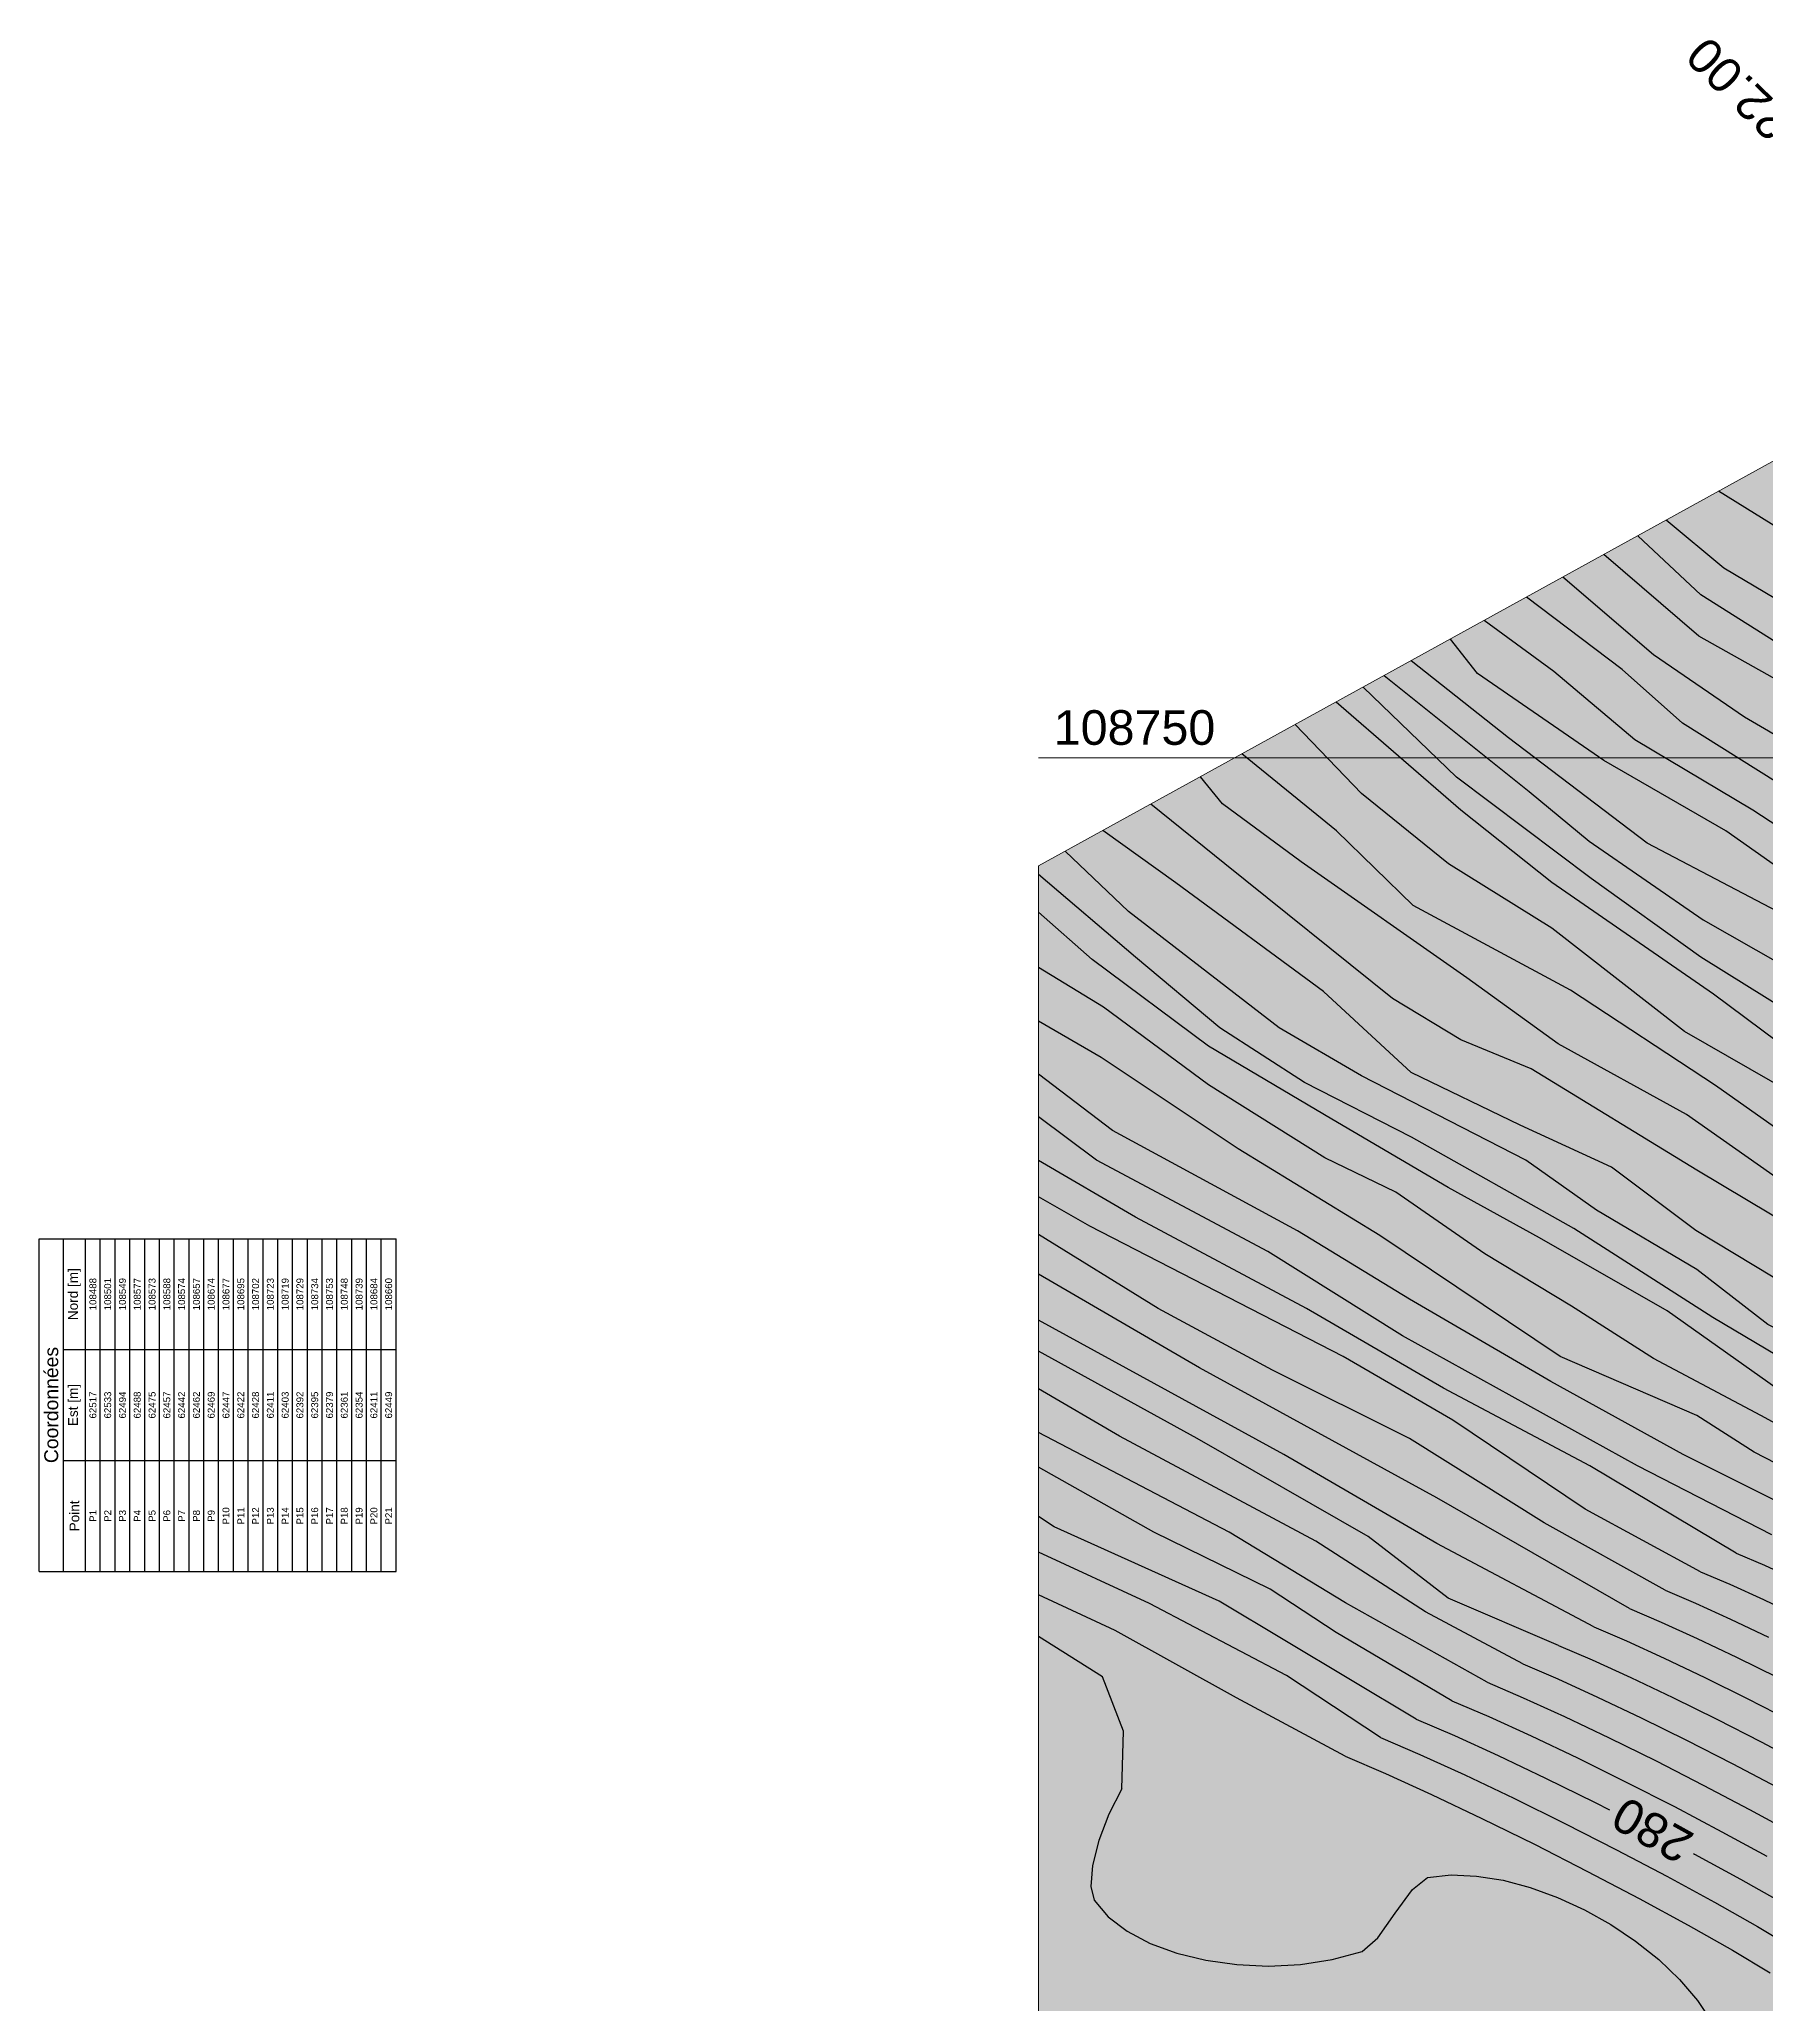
# Model space of a CAD drawing. Header units: metres. Extents: x 62264 to 62602, y 108404 to 109101.
# Drawn here: x 62264 to 62326.3, y 108705 to 108775.9 of the extents above; entities that cross this region are included whole.
import ezdxf
from ezdxf.enums import TextEntityAlignment as Align

# ---------------------------------------------------------------- set-up
doc = ezdxf.new("R2010")
doc.units = ezdxf.units.M
doc.header["$MEASUREMENT"] = 0
doc.layers.add('0__Symbol', color=7, linetype='Continuous', lineweight=25)
for name, color, linetype in [('colore lago', 131, 'Continuous'), ('coordinate', 2, 'Continuous'), ('curve livello 1m', 2, 'Continuous'), ('curve livello 5m', 7, 'Continuous')]:
    doc.layers.add(name, color=color, linetype=linetype)
doc.layers.add('Colori bordi', color=5, linetype='Continuous', plot=False)
doc.styles.add('ARIAL', font='arial.ttf')
doc.styles.add('Lombardi', font='arial.ttf')

# ---------------------------------------------------------------- blocks, each defined once
blk = doc.blocks.new('*T21')
at = {"layer": '0__Symbol', "transparency": 16777216}
for p, q in [((0, 0), (0, 12)), ((0, 12), (12.867, 12)), ((0.867, 0), (0.867, 12)), ((1.667, 0), (1.667, 12)), ((2.2, 0), (2.2, 12)), ((2.733, 0), (2.733, 12)), ((3.267, 0), (3.267, 12)), ((3.8, 0), (3.8, 12)), ((4.333, 0), (4.333, 12)), ((4.867, 0), (4.867, 12)), ((5.4, 0), (5.4, 12)), ((5.933, 0), (5.933, 12)), ((6.467, 0), (6.467, 12)), ((7, 0), (7, 12)), ((7.533, 0), (7.533, 12)), ((8.067, 0), (8.067, 12)), ((8.6, 0), (8.6, 12)), ((9.133, 0), (9.133, 12)), ((9.667, 0), (9.667, 12)), ((10.2, 0), (10.2, 12)), ((10.733, 0), (10.733, 12)), ((11.267, 0), (11.267, 12)), ((11.8, 0), (11.8, 12)), ((12.333, 0), (12.333, 12)), ((12.867, 0), (12.867, 12)), ((0.867, 8), (12.867, 8)), ((0.867, 4), (12.867, 4)), ((0, 0), (12.867, 0))]:
    blk.add_line(p, q, dxfattribs=at)
at = {"layer": '0__Symbol', "transparency": 16777216, "attachment_point": 5, "rotation": 90, "style": 'Lombardi'}
for s, insert, char_height, width in [('Nord [m]', (1.267, 10), 0.35, 3.6), ('108488', (1.933, 10), 0.25, 3.6), ('108501', (2.467, 10), 0.25, 3.6), ('108549', (3, 10), 0.25, 3.6), ('108577', (3.533, 10), 0.25, 3.6), ('108573', (4.067, 10), 0.25, 3.6), ('108588', (4.6, 10), 0.25, 3.6), ('108574', (5.133, 10), 0.25, 3.6), ('108657', (5.667, 10), 0.25, 3.6), ('108674', (6.2, 10), 0.25, 3.6), ('108677', (6.733, 10), 0.25, 3.6), ('108695', (7.267, 10), 0.25, 3.6), ('108702', (7.8, 10), 0.25, 3.6), ('108723', (8.333, 10), 0.25, 3.6), ('108719', (8.867, 10), 0.25, 3.6), ('108729', (9.4, 10), 0.25, 3.6), ('108734', (9.933, 10), 0.25, 3.6), ('108753', (10.467, 10), 0.25, 3.6), ('108748', (11, 10), 0.25, 3.6), ('108739', (11.533, 10), 0.25, 3.6), ('108684', (12.067, 10), 0.25, 3.6), ('108660', (12.6, 10), 0.25, 3.6), ('Coordonnées', (0.433, 6), 0.5, 11.6), ('Est [m]', (1.267, 6), 0.35, 3.6), ('62517', (1.933, 6), 0.25, 3.6), ('62533', (2.467, 6), 0.25, 3.6), ('62494', (3, 6), 0.25, 3.6), ('62488', (3.533, 6), 0.25, 3.6), ('62475', (4.067, 6), 0.25, 3.6), ('62457', (4.6, 6), 0.25, 3.6), ('62442', (5.133, 6), 0.25, 3.6), ('62462', (5.667, 6), 0.25, 3.6), ('62469', (6.2, 6), 0.25, 3.6), ('62447', (6.733, 6), 0.25, 3.6), ('62422', (7.267, 6), 0.25, 3.6), ('62428', (7.8, 6), 0.25, 3.6), ('62411', (8.333, 6), 0.25, 3.6), ('62403', (8.867, 6), 0.25, 3.6), ('62392', (9.4, 6), 0.25, 3.6), ('62395', (9.933, 6), 0.25, 3.6), ('62379', (10.467, 6), 0.25, 3.6), ('62361', (11, 6), 0.25, 3.6), ('62354', (11.533, 6), 0.25, 3.6), ('62411', (12.067, 6), 0.25, 3.6), ('62449', (12.6, 6), 0.25, 3.6), ('Point', (1.267, 2), 0.35, 3.6), ('P1', (1.933, 2), 0.25, 3.6), ('P2', (2.467, 2), 0.25, 3.6), ('P3', (3, 2), 0.25, 3.6), ('P4', (3.533, 2), 0.25, 3.6), ('P5', (4.067, 2), 0.25, 3.6), ('P6', (4.6, 2), 0.25, 3.6), ('P7', (5.133, 2), 0.25, 3.6), ('P8', (5.667, 2), 0.25, 3.6), ('P9', (6.2, 2), 0.25, 3.6), ('P10', (6.733, 2), 0.25, 3.6), ('P11', (7.267, 2), 0.25, 3.6), ('P12', (7.8, 2), 0.25, 3.6), ('P13', (8.333, 2), 0.25, 3.6), ('P14', (8.867, 2), 0.25, 3.6), ('P15', (9.4, 2), 0.25, 3.6), ('P16', (9.933, 2), 0.25, 3.6), ('P17', (10.467, 2), 0.25, 3.6), ('P18', (11, 2), 0.25, 3.6), ('P19', (11.533, 2), 0.25, 3.6), ('P20', (12.067, 2), 0.25, 3.6), ('P21', (12.6, 2), 0.25, 3.6)]:
    blk.add_mtext(s, dxfattribs=dict(at, insert=insert, char_height=char_height, width=width))

msp = doc.modelspace()

# ---------------------------------------------------------------- hatches: boundary and pattern name
at = {"layer": 'colore lago', "linetype": 'Continuous', "lineweight": 0}
msp.add_hatch(color=256, dxfattribs=at).paths.add_polyline_path([(62424.984, 108653.069), (62419.433, 108652.547), (62413.953, 108651.637), (62408.529, 108650.359), (62403.21, 108648.764), (62398.021, 108646.797), (62392.955, 108644.487), (62388.067, 108641.873), (62383.347, 108638.914), (62379.143, 108635.919), (62374.987, 108632.528), (62370.912, 108628.752), (62367.864, 108625.55), (62364.577, 108621.72), (62361.992, 108618.302), (62358.884, 108613.699), (62356.087, 108608.883), (62353.615, 108603.924), (62351.491, 108598.79), (62349.698, 108593.52), (62348.257, 108588.148), (62347.162, 108582.699), (62346.433, 108577.206), (62346.076, 108571.827), (62346.067, 108566.27), (62346.414, 108560.708), (62347.156, 108555.214), (62348.241, 108549.757), (62349.108, 108546.543), (62347.868, 108543.897), (62343.805, 108542.34), (62343.071, 108542.931), (62342.215, 108543.399), (62341.494, 108543.605), (62340.731, 108543.397), (62339.788, 108542.895), (62338.814, 108542.367), (62337.958, 108542.081), (62337.463, 108542.167), (62336.538, 108542.374), (62334.253, 108542.969), (62331.322, 108543.785), (62328.139, 108544.685), (62325.098, 108545.533), (62322.593, 108546.195), (62321.848, 108546.361), (62320.984, 108546.545), (62320.474, 108546.666), (62319.859, 108546.963), (62319.103, 108547.335), (62317.961, 108547.824), (62316.581, 108548.386), (62315.066, 108548.989), (62313.523, 108549.599), (62312.055, 108550.183), (62310.769, 108550.711), (62309.769, 108551.147), (62309.112, 108551.475), (62308.074, 108552.131), (62305.134, 108553.829), (62301.974, 108555.846), (62300, 108557.145), (62300, 108746.102), (62331.882, 108763.679), (62334.507, 108761.512), (62338.392, 108758.6), (62343.084, 108755.721), (62348.103, 108752.428), (62352.959, 108748.821), (62356.982, 108746.672), (62361.491, 108743.204), (62364.809, 108741.018), (62364.85, 108740.982), (62366.701, 108739.452), (62368.7, 108737.832), (62369.305, 108737.355), (62369.749, 108737.014), (62370.359, 108736.582), (62371.24, 108735.973), (62371.627, 108735.711), (62374.472, 108733.847), (62374.708, 108733.696), (62375.544, 108733.194), (62376.513, 108732.622), (62377.024, 108732.307), (62377.264, 108731.984), (62377.853, 108731.572), (62378.743, 108731.016), (62379.493, 108730.514), (62379.904, 108730.173), (62380.53, 108729.628), (62381.289, 108728.95), (62382.099, 108728.213), (62382.879, 108727.488), (62383.568, 108726.81), (62384.361, 108726.013), (62384.891, 108725.5), (62385.513, 108725.007), (62386.29, 108724.44), (62387.153, 108723.834), (62388.028, 108723.224), (62388.845, 108722.646), (62389.533, 108722.136), (62390.019, 108721.728), (62390.461, 108721.189), (62391.046, 108720.467), (62391.593, 108719.84), (62392.228, 108719.121), (62392.561, 108718.731), (62392.862, 108718.087), (62393.16, 108717.245), (62393.458, 108716.296), (62393.758, 108715.335), (62394.064, 108714.455), (62394.378, 108713.747), (62394.629, 108713.387), (62395.018, 108712.892), (62395.432, 108712.426), (62395.814, 108712.034), (62396.33, 108711.596), (62397.152, 108710.938), (62398.032, 108710.258), (62398.87, 108709.636), (62399.584, 108709.126), (62399.96, 108708.881), (62400.685, 108708.661), (62401.612, 108708.484), (62402.549, 108708.306), (62403.305, 108708.084), (62403.979, 108707.68), (62404.973, 108707.002), (62405.674, 108706.477), (62406.299, 108705.979), (62406.659, 108705.658), (62407.074, 108705.014), (62407.565, 108704.234), (62408.06, 108703.631), (62408.444, 108703.148), (62408.613, 108702.358), (62408.809, 108701.374), (62409.055, 108700.585), (62409.399, 108699.598), (62409.737, 108698.707), (62410.053, 108697.961), (62410.417, 108697.156), (62410.768, 108696.423), (62411.044, 108695.894), (62411.352, 108695.436), (62411.941, 108694.585), (62412.688, 108693.536), (62413.24, 108692.756), (62413.64, 108692.028), (62414.101, 108691.1), (62414.582, 108690.096), (62415.042, 108689.143), (62415.44, 108688.363), (62415.735, 108687.883), (62416.22, 108687.475), (62417.091, 108686.877), (62417.986, 108686.309), (62418.762, 108685.857), (62419.277, 108685.61), (62419.98, 108685.523), (62420.747, 108685.436), (62421.269, 108685.254), (62422.042, 108684.935), (62422.834, 108684.575), (62423.302, 108684.318), (62424.281, 108683.305), (62425.656, 108681.875), (62426.449, 108681.066), (62427.156, 108680.351), (62427.673, 108679.833), (62427.895, 108679.62), (62428.432, 108679.384), (62429.04, 108678.92), (62429.869, 108678.212), (62430.484, 108677.629), (62430.843, 108677.243), (62431.218, 108676.364), (62431.557, 108675.296), (62431.913, 108674.527), (62432.355, 108674.247), (62432.858, 108673.942), (62433.455, 108673.231), (62434.097, 108672.326), (62434.701, 108671.601), (62435.197, 108671.28), (62435.685, 108671.01), (62436.144, 108670.755), (62436.707, 108670.388), (62437.492, 108669.855), (62438.358, 108669.253), (62439.162, 108668.678), (62440.078, 108667.996), (62441.13, 108667.19), (62442.002, 108666.501), (62442.908, 108665.758), (62443.789, 108665.021), (62444.562, 108664.359), (62445.144, 108663.844), (62445.453, 108663.547), (62446.014, 108662.665), (62446.501, 108661.941), (62447.153, 108661.7), (62448.876, 108661.081), (62447.183, 108652.749), (62446.943, 108651.566), (62441.595, 108652.495), (62436.09, 108653.04), (62430.527, 108653.236)])

# ---------------------------------------------------------------- linework, layer by layer
at = {"layer": 'Colori bordi', "linetype": 'Continuous', "lineweight": 0, "flags": 128}
msp.add_lwpolyline([(62300, 108557.145), (62300, 108746.102), (62331.882, 108763.679)], dxfattribs=at)
at = {"layer": 'coordinate', "linetype": 'Continuous', "lineweight": 0}
msp.add_line((62300, 108750), (62425.117, 108750), dxfattribs=at)
at = {"layer": 'curve livello 1m', "flags": 128}
for points in [[(62355.93, 108737.277), (62353.108, 108739.29), (62349.56, 108742.331), (62344.798, 108746.026), (62341.512, 108748.863), (62337.031, 108751.476), (62329.713, 108756.404), (62324.52, 108759.621)], [(62354.647, 108736.612), (62351.892, 108739.083), (62347.785, 108741.621), (62339.645, 108747.519), (62334.567, 108750.804), (62329.862, 108753.791), (62324.709, 108756.852), (62322.629, 108758.578)], [(62353.365, 108735.946), (62350.474, 108738.411), (62347.337, 108740.576), (62344.2, 108742.517), (62339.048, 108746.623), (62333.82, 108749.386), (62328.742, 108752.82), (62323.888, 108755.881), (62321.61, 108758.016)], [(62350.8, 108734.615), (62347.038, 108737.365), (62341.661, 108741.248), (62338.002, 108743.786), (62333.372, 108746.997), (62328.891, 108749.46), (62325.456, 108751.476), (62322.17, 108753.716), (62318.906, 108756.525)], [(62349.518, 108733.95), (62346.441, 108736.096), (62342.931, 108738.784), (62338.599, 108741.621), (62332.774, 108745.429), (62327.995, 108748.266), (62323.216, 108751.252), (62321.05, 108753.193), (62317.591, 108755.8)], [(62348.236, 108733.285), (62343.827, 108736.693), (62340.616, 108738.485), (62336.658, 108740.949), (62331.804, 108744.159), (62325.755, 108748.116), (62321.498, 108750.655), (62318.585, 108753.119), (62316.074, 108754.964)], [(62346.954, 108732.619), (62342.333, 108735.947), (62337.554, 108738.56), (62332.999, 108741.77), (62328.816, 108744.533), (62324.784, 108747.37), (62320.378, 108749.908), (62315.822, 108753.044), (62314.85, 108754.289)], [(62312.46, 108752.971), (62317.689, 108748.788), (62319.855, 108746.997), (62323.962, 108744.159), (62327.771, 108741.994), (62332.849, 108739.083), (62336.284, 108736.32), (62340.018, 108734.006), (62344.389, 108731.288)], [(62341.824, 108729.958), (62337.405, 108732.886), (62334.193, 108735.126), (62329.937, 108738.037), (62326.651, 108739.755), (62324.336, 108741.472), (62318.511, 108745.503), (62315.225, 108748.116), (62310.731, 108752.018)], [(62343.107, 108730.623), (62338.45, 108733.408), (62334.567, 108736.32), (62327.099, 108740.8), (62323.888, 108742.816), (62319.93, 108745.653), (62315.075, 108749.311), (62311.71, 108752.558)], [(62340.542, 108729.292), (62337.629, 108731.318), (62334.119, 108733.334), (62330.31, 108736.096), (62323.29, 108740.128), (62318.511, 108743.861), (62314.777, 108746.175), (62311.64, 108748.714), (62309.248, 108751.201)], [(62337.978, 108727.962), (62330.683, 108731.99), (62323.365, 108737.141), (62318.735, 108739.68), (62315.449, 108742.069), (62309.474, 108746.25), (62306.637, 108748.34), (62305.833, 108749.318)], [(62336.695, 108727.296), (62332.7, 108729.526), (62329.115, 108731.915), (62323.738, 108735.126), (62317.764, 108738.784), (62315.225, 108739.829), (62312.76, 108741.322), (62306.711, 108746.175), (62304.052, 108748.335)], [(62335.413, 108726.631), (62332.196, 108728.014), (62327.887, 108730.421), (62323.705, 108732.955), (62320.663, 108735.236), (62317.368, 108736.756), (62313.439, 108738.657), (62310.271, 108741.571), (62304.948, 108745.499), (62302.316, 108747.378)], [(62334.131, 108725.965), (62330.166, 108727.67), (62326.297, 108729.563), (62323.744, 108731.539), (62320.122, 108733.679), (62317.57, 108735.49), (62311.642, 108738.535), (62308.678, 108740.263), (62303.244, 108744.461), (62300.962, 108746.632)], [(62331.566, 108724.635), (62326.955, 108727.012), (62322.674, 108730.057), (62318.064, 108732.691), (62314.77, 108734.502), (62310.571, 108736.971), (62306.126, 108739.605), (62301.927, 108742.733), (62300, 108744.44)], [(62330.284, 108723.969), (62326.05, 108726.271), (62322.18, 108728.329), (62319.216, 108730.222), (62316.088, 108732.115), (62312.877, 108734.337), (62310.324, 108735.572), (62306.126, 108738.206), (62302.338, 108741.004), (62300, 108742.439)], [(62329.002, 108723.304), (62325.803, 108724.954), (62323.744, 108726.271), (62318.805, 108728.411), (62312.3, 108732.773), (62307.196, 108735.901), (62302.256, 108739.193), (62300, 108740.509)], [(62327.719, 108722.638), (62323.25, 108724.872), (62318.475, 108727.506), (62313.371, 108730.469), (62309.336, 108732.938), (62302.668, 108736.56), (62300, 108738.586)], [(62325.155, 108721.308), (62319.875, 108724.46), (62314.606, 108727.259), (62309.666, 108730.139), (62303.491, 108733.432), (62300, 108735.482)], [(62323.872, 108720.642), (62319.71, 108722.896), (62314.935, 108726.106), (62310.983, 108728.411), (62301.844, 108733.103), (62300, 108734.166)], [(62322.59, 108719.977), (62318.228, 108722.402), (62313.371, 108725.448), (62308.431, 108727.917), (62304.314, 108730.139), (62300, 108732.803)], [(62321.308, 108719.311), (62314.359, 108723.308), (62305.796, 108727.999), (62300, 108731.374)], [(62318.743, 108717.981), (62314.77, 108719.686), (62311.889, 108721.909), (62305.714, 108725.448), (62300, 108728.599)], [(62317.461, 108717.315), (62313.947, 108719.192), (62309.995, 108721.744), (62302.915, 108725.53), (62300, 108727.234)], [(62316.179, 108716.65), (62311.065, 108719.522), (62306.867, 108722.073), (62300, 108725.666)], [(62314.897, 108715.985), (62310.736, 108718.452), (62308.349, 108720.015), (62304.15, 108722.073), (62300, 108724.41)], [(62312.332, 108714.654), (62308.939, 108716.902), (62303.995, 108719.499), (62300, 108721.343)], [(62325.155, 108721.308), (62326.177, 108720.871), (62327.345, 108720.338)], [(62323.872, 108720.642), (62324.934, 108720.188), (62326.148, 108719.635), (62327.468, 108719.006)], [(62311.05, 108713.988), (62307.14, 108716.095), (62302.755, 108718.514), (62300, 108719.81)], [(62322.59, 108719.977), (62323.692, 108719.506), (62324.951, 108718.932), (62326.32, 108718.279)], [(62321.308, 108719.311), (62322.449, 108718.824), (62323.753, 108718.229), (62325.171, 108717.553), (62326.654, 108716.82)], [(62303.002, 108712.812), (62303.058, 108714.885), (62302.302, 108716.851), (62300, 108718.3)], [(62318.743, 108717.981), (62319.963, 108717.459), (62321.358, 108716.823), (62322.875, 108716.1), (62324.46, 108715.316), (62326.062, 108714.499), (62327.627, 108713.676)], [(62317.461, 108717.315), (62318.721, 108716.777), (62320.161, 108716.12), (62321.726, 108715.374), (62323.364, 108714.565), (62325.017, 108713.721), (62326.633, 108712.871)], [(62316.179, 108716.65), (62317.478, 108716.094), (62318.963, 108715.417), (62320.578, 108714.647), (62322.267, 108713.813), (62323.972, 108712.943), (62325.639, 108712.066), (62327.211, 108711.211)], [(62314.897, 108715.985), (62316.235, 108715.412), (62317.766, 108714.714), (62319.43, 108713.921), (62321.17, 108713.061), (62322.928, 108712.164), (62324.645, 108711.261), (62326.264, 108710.38)], [(62312.332, 108714.654), (62313.75, 108714.048), (62315.371, 108713.309), (62317.133, 108712.468), (62318.976, 108711.557), (62320.838, 108710.608), (62322.657, 108709.651), (62324.372, 108708.717), (62325.922, 108707.839), (62327.245, 108707.047)], [(62311.05, 108713.988), (62312.507, 108713.365), (62314.173, 108712.606), (62315.985, 108711.742), (62317.879, 108710.806), (62319.793, 108709.83), (62321.663, 108708.846), (62323.426, 108707.886), (62325.019, 108706.983), (62326.379, 108706.169)], [(62303.002, 108712.812), (62302.528, 108711.896), (62302.167, 108710.939), (62301.942, 108710.037), (62301.877, 108709.287), (62301.998, 108708.785), (62301.998, 108708.785), (62302.503, 108708.188), (62303.187, 108707.667), (62304.023, 108707.229), (62304.981, 108706.88), (62306.031, 108706.623), (62307.146, 108706.466), (62308.295, 108706.413), (62309.45, 108706.471), (62310.583, 108706.644), (62311.663, 108706.938), (62311.663, 108706.938), (62312.231, 108707.437), (62312.862, 108708.316), (62313.484, 108709.174), (62314.023, 108709.609), (62314.023, 108709.609), (62314.878, 108709.699), (62315.793, 108709.662), (62316.749, 108709.509), (62317.729, 108709.248), (62318.715, 108708.889), (62319.69, 108708.44), (62320.634, 108707.91), (62321.531, 108707.31), (62322.362, 108706.646), (62323.11, 108705.93), (62323.758, 108705.169), (62324.286, 108704.374)]]:
    msp.add_lwpolyline(points, dxfattribs=at)
at = {"layer": 'curve livello 5m', "flags": 128}
for points in [[(62352.083, 108735.281), (62345.694, 108739.979), (62342.782, 108742.144), (62335.687, 108746.847), (62332.625, 108748.788), (62328.742, 108751.625), (62323.813, 108754.388), (62320.379, 108757.337)], [(62345.671, 108731.954), (62342.035, 108734.528), (62339.048, 108736.395), (62332.774, 108740.202), (62328.368, 108743.562), (62321.946, 108746.922), (62316.942, 108750.73), (62313.431, 108753.507)], [(62339.26, 108728.627), (62333.895, 108731.915), (62329.489, 108734.603), (62324.41, 108738.187), (62319.183, 108741.621), (62313.507, 108744.682), (62310.744, 108747.37), (62307.332, 108750.144)], [(62332.848, 108725.3), (62327.779, 108727.752), (62324.321, 108729.81), (62319.299, 108733.02), (62313.453, 108736.313), (62309.583, 108738.288), (62306.537, 108740.263), (62303.491, 108742.815), (62300, 108745.79)], [(62326.437, 108721.973), (62321.604, 108724.46), (62313.124, 108729.152), (62308.266, 108732.197), (62302.091, 108735.49), (62300, 108737.047)], [(62320.026, 108718.646), (62314.359, 108721.662), (62308.843, 108724.872), (62300, 108729.713)], [(62313.614, 108715.319), (62306.509, 108719.583), (62300.559, 108722.264), (62300, 108722.632)], [(62320.026, 108718.646), (62321.206, 108718.141), (62322.556, 108717.526), (62324.023, 108716.826), (62325.557, 108716.068), (62327.107, 108715.278), (62327.967, 108714.825)], [(62313.614, 108715.319), (62314.993, 108714.73), (62316.568, 108714.011), (62318.282, 108713.194), (62320.073, 108712.309), (62320.588, 108712.047)], [(62323.621, 108710.472), (62323.651, 108710.456), (62325.318, 108709.548), (62326.825, 108708.695)]]:
    msp.add_lwpolyline(points, dxfattribs=at)

# ---------------------------------------------------------------- block references
msp.add_blockref('*T21', (62263.96, 108720.654))

# ---------------------------------------------------------------- texts
at = {"layer": 'coordinate', "color": 1, "style": 'ARIAL'}
for s, rotation, p in [('NIV. MAX. 322.00', 135.5902, (62324.128, 108776.111)), ('280', 150.88071, (62321.163, 108712.57))]:
    msp.add_text(s, height=1.25, rotation=rotation, dxfattribs=at).set_placement(p, align=Align.RIGHT)
msp.add_text('108750', height=1.25, dxfattribs=at).set_placement((62300.545, 108750.473))

doc.saveas('drawing.dxf')
